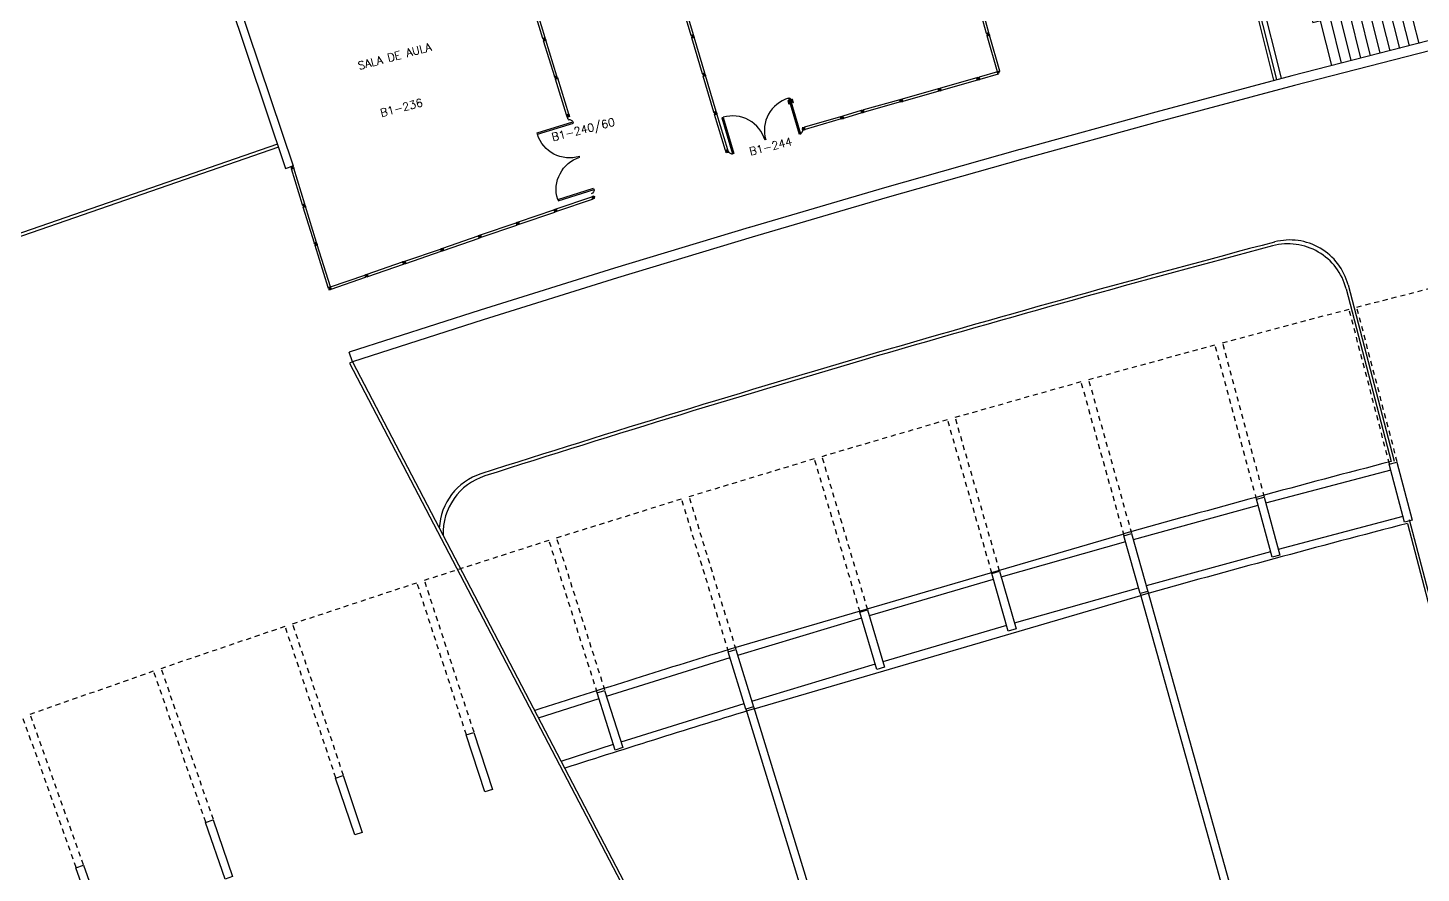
# Model space of a CAD drawing. Header units: millimetres. Extents: x 2958 to 3256, y 1036 to 1150.
# Drawn here: x 2976.34 to 3011.17, y 1091.11 to 1112.24 of the extents above; entities that cross this region are included whole.
import ezdxf

# ---------------------------------------------------------------- set-up
doc = ezdxf.new("R2010")
doc.units = ezdxf.units.MM
doc.linetypes.add('HIDDEN2', pattern=[0.1875, 0.125, -0.0625])
for name, color, linetype in [('ALV', 2, 'Continuous'), ('BANC', 2, 'Continuous'), ('DIV', 2, 'Continuous'), ('ESC', 1, 'Continuous'), ('ESTR', 3, 'Continuous'), ('PISO', 1, 'Continuous'), ('PROJ', 1, 'HIDDEN2'), ('TEXTO', 2, 'Continuous'), ('TEXTO-ENDEREÇO', 2, 'Continuous')]:
    doc.layers.add(name, color=color, linetype=linetype)
doc.styles.add('UNB-100', font='simplex.shx', dxfattribs={"height": 0.2})
doc.styles.add('UNB-100-1', font='simplex.shx', dxfattribs={"height": 0.2})

# ---------------------------------------------------------------- blocks, each defined once
blk = doc.blocks.new('PILAR-SLC')
blk.add_lwpolyline([(0.197, -26.487), (0.197, -27.987), (-0.003, -27.987), (-0.003, -26.487)], close=True)
blk = doc.blocks.new('DIVMT-SLC')
for p, q in [((-0.03, 0.03), (-0.03, 0.006)), ((-0.008, 0.03), (-0.03, 0.03)), ((-0.0185, 0.006), (-0.03, 0.006)), ((-0.0185, -0.006), (-0.0185, 0.006)), ((-0.008, 0.03), (-0.008, 0.02)), ((-0.008, 0.02), (0.008, 0.02)), ((-0.0051, 0), (0.0051, 0)), ((0.0051, 0), (-0.0051, 0)), ((-0.0051, 0), (0.0051, 0)), ((0, -0.0051), (0, 0.0051)), ((0, 0.0051), (0, -0.0051)), ((0.008, 0.03), (0.008, 0.02)), ((0.008, 0.03), (0.03, 0.03)), ((0.0205, 0.006), (0.03, 0.006)), ((0.0205, -0.006), (0.0205, 0.006)), ((0.0205, 0.006), (0.0205, -0.006)), ((0.0205, 0.006), (0.03, 0.006)), ((0.97, 0.03), (0.03, 0.03)), ((0.03, 0.006), (0.03, 0.03)), ((0.03, -0.03), (0.03, 0.03)), ((0.03, -0.005), (0.03, 0.005)), ((0.97, -0.03), (0.97, 0.03)), ((0.97, 0.03), (0.97, 0.009)), ((0.97, 0.009), (0.97, 0.027)), ((0.9795, 0.006), (0.97, 0.006)), ((0.97, -0.005), (0.97, 0.005)), ((0.9795, 0.006), (0.9795, -0.006)), ((1.0051, 0), (0.9949, 0)), ((1, 0.0051), (1, -0.0051)), ((-0.0185, -0.006), (-0.03, -0.006)), ((-0.03, -0.03), (-0.03, -0.006)), ((-0.008, -0.03), (-0.03, -0.03)), ((-0.008, -0.03), (-0.008, -0.02)), ((-0.008, -0.02), (0.008, -0.02)), ((0.008, -0.03), (0.008, -0.02)), ((0.008, -0.03), (0.03, -0.03)), ((0.0205, -0.006), (0.03, -0.006)), ((0.0205, -0.006), (0.03, -0.006)), ((0.03, -0.006), (0.03, -0.03)), ((0.97, -0.03), (0.03, -0.03)), ((0.9795, -0.006), (0.97, -0.006)), ((0.97, -0.009), (0.97, -0.027))]:
    blk.add_line(p, q)
blk = doc.blocks.new('MTT-SLC')
for p, q in [((-0.008, 0.03), (-0.03, 0.03)), ((-0.03, 0.03), (-0.03, 0.006)), ((-0.0185, 0.006), (-0.03, 0.006)), ((-0.0185, -0.006), (-0.0185, 0.006)), ((-0.008, 0.03), (-0.008, 0.02)), ((-0.008, 0.02), (0.008, 0.02)), ((-0.0051, 0), (0.0051, 0)), ((0, -0.0051), (0, 0.0051)), ((0.008, 0.03), (0.03, 0.03)), ((0.008, 0.03), (0.008, 0.02)), ((0.0205, -0.006), (0.0205, 0.006)), ((0.0205, 0.006), (0.03, 0.006)), ((0.03, 0.006), (0.03, 0.03)), ((-0.03, -0.03), (-0.03, -0.006)), ((-0.0185, -0.006), (-0.03, -0.006)), ((-0.008, -0.03), (-0.03, -0.03)), ((-0.008, -0.02), (0.008, -0.02)), ((-0.008, -0.03), (-0.008, -0.02)), ((0.008, -0.03), (0.008, -0.02)), ((0.008, -0.03), (0.03, -0.03)), ((0.0205, -0.006), (0.03, -0.006)), ((0.03, -0.006), (0.03, -0.03))]:
    blk.add_line(p, q)
blk = doc.blocks.new('PDVDP-SLC')
for p, q in [((0.112, 0.84), (0.112, -0.1)), ((0.147, 0.84), (0.112, 0.84)), ((0.147, 0.84), (0.147, -0.1)), ((1.853, 0.84), (1.888, 0.84)), ((1.853, 0.84), (1.853, -0.1)), ((1.888, 0.84), (1.888, -0.1)), ((0.009, 0), (-0.009, 0)), ((0, -0.012), (0, 0.01)), ((0.147, -0.1), (0.112, -0.1))]:
    blk.add_line(p, q)
for centre, radius, start, end in [((0.148, -0.002), 0.843, 0, 90), ((1.853, -0.002), 0.843, 90, 180), ((0.131, 0), 0.101, 180, 270), ((1.87, 0), 0.101, 270, 0)]:
    blk.add_arc(centre, radius, start, end)
blk = doc.blocks.new('ESCBSL-SLC')
for p, q in [((0.005, 3.105), (4.007, 3.105)), ((0.005, 3.105), (0.005, 2.905)), ((0.005, 2.905), (4.007, 2.905)), ((0.254, 1.755), (0.254, 2.905)), ((0.504, 1.755), (0.504, 2.905)), ((0.754, 1.755), (0.754, 2.905)), ((1.004, 1.755), (1.004, 2.905)), ((1.254, 1.755), (1.254, 2.905)), ((1.504, 1.755), (1.504, 2.905)), ((1.754, 1.755), (1.754, 2.905)), ((2.004, 1.755), (2.004, 2.905)), ((2.254, 1.755), (2.254, 2.905)), ((2.504, 1.755), (2.504, 2.905)), ((3.807, 2.905), (3.807, 0.005)), ((3.927, 2.905), (3.927, 0.005)), ((4.007, 3.105), (4.007, 0.005)), ((0.102, 1.755), (2.702, 1.755)), ((0.102, 1.755), (0.102, 1.655)), ((2.702, 1.755), (2.702, 1.152)), ((0.102, 1.655), (2.602, 1.655)), ((0.254, 1.555), (0.254, 1.655)), ((0.254, 1.555), (0.747, 1.555)), ((0.504, 1.555), (0.504, 1.655)), ((0.747, 1.555), (1.533, 1.555)), ((0.754, 1.555), (0.754, 1.655)), ((1.004, 1.555), (1.004, 1.655)), ((1.254, 1.555), (1.254, 1.655)), ((1.468, 1.555), (1.745, 1.555)), ((1.504, 1.555), (1.504, 1.655)), ((1.745, 1.555), (2.504, 1.555)), ((1.754, 1.555), (1.754, 1.655)), ((2.004, 1.555), (2.004, 1.655)), ((2.254, 1.555), (2.254, 1.655)), ((2.504, 1.252), (2.504, 1.655)), ((2.602, 1.655), (2.602, 1.252)), ((0.102, 1.252), (2.602, 1.252)), ((0.102, 1.252), (0.102, 1.152)), ((0.102, 1.152), (2.702, 1.152)), ((0.254, 1.352), (2.504, 1.352)), ((0.254, 1.252), (0.254, 1.352)), ((0.254, 0.005), (0.254, 1.152)), ((0.504, 1.252), (0.504, 1.352)), ((0.504, 0.005), (0.504, 1.152)), ((0.754, 1.252), (0.754, 1.352)), ((0.754, 0.005), (0.754, 1.152)), ((1.004, 1.252), (1.004, 1.352)), ((1.004, 0.005), (1.004, 1.152)), ((1.254, 1.252), (1.254, 1.352)), ((1.254, 0.005), (1.254, 1.152)), ((1.504, 1.252), (1.504, 1.352)), ((1.504, 0.005), (1.504, 1.152)), ((1.754, 1.252), (1.754, 1.352)), ((1.754, 0.005), (1.754, 1.152)), ((2.004, 1.252), (2.004, 1.352)), ((2.004, 0.005), (2.004, 1.152)), ((2.254, 1.252), (2.254, 1.352)), ((2.254, 0.005), (2.254, 1.152)), ((2.504, 0.005), (2.504, 1.152))]:
    blk.add_line(p, q)

msp = doc.modelspace()

# ---------------------------------------------------------------- linework, layer by layer
at = {"layer": 'ALV'}
for p, q in [((2979.537, 1118.399), (2982.786, 1108.729)), ((2979.727, 1118.462), (2982.975, 1108.792)), ((2982.786, 1108.729), (2982.975, 1108.792))]:
    msp.add_line(p, q, dxfattribs=at)
at = {"layer": 'BANC'}
for p, q in [((3011.347, 1111.915), (3007.939, 1111.04)), ((3011.411, 1111.673), (3008.003, 1110.799)), ((3007.939, 1111.04), (3004.539, 1110.137)), ((3008.003, 1110.799), (3004.603, 1109.895)), ((3004.536, 1110.136), (3001.144, 1109.204)), ((3004.603, 1109.895), (3001.21, 1108.963)), ((2982.581, 1109.337), (2969.166, 1104.683)), ((2982.607, 1109.261), (2969.192, 1104.608)), ((3001.142, 1109.203), (2997.757, 1108.242)), ((3001.21, 1108.963), (2997.825, 1108.002)), ((2997.755, 1108.242), (2994.379, 1107.252)), ((2997.825, 1108.002), (2994.449, 1107.012)), ((2994.377, 1107.251), (2991.009, 1106.232)), ((2994.449, 1107.012), (2991.081, 1105.993)), ((2991.007, 1106.232), (2987.648, 1105.184)), ((2991.007, 1106.232), (2987.648, 1105.184)), ((2991.081, 1105.993), (2987.722, 1104.946)), ((2991.081, 1105.993), (2987.722, 1104.946)), ((2987.646, 1105.184), (2984.379, 1104.134)), ((2987.722, 1104.946), (2984.455, 1103.896)), ((2984.455, 1103.896), (2984.379, 1104.134)), ((2984.455, 1103.896), (2984.384, 1103.859)), ((2984.384, 1103.859), (3001.895, 1070.359)), ((2984.455, 1103.896), (3001.966, 1070.396))]:
    msp.add_line(p, q, dxfattribs=at)
at = {"layer": 'DIV'}
for p, q in [((3000.082, 1110.999), (3000.061, 1110.993)), ((3000.061, 1110.993), (3000.068, 1110.97)), ((3000.079, 1110.973), (3000.068, 1110.97)), ((3000.082, 1110.962), (3000.071, 1110.958)), ((3000.077, 1110.935), (3000.071, 1110.958)), ((3000.099, 1110.941), (3000.077, 1110.935)), ((3000.082, 1110.962), (3000.079, 1110.973)), ((3000.082, 1110.999), (3000.085, 1110.989)), ((3000.085, 1110.989), (3000.1, 1110.994)), ((3000.093, 1110.971), (3000.103, 1110.974)), ((3000.103, 1110.974), (3000.093, 1110.971)), ((3000.093, 1110.971), (3000.103, 1110.974)), ((3000.096, 1110.951), (3000.111, 1110.955)), ((3000.099, 1110.941), (3000.096, 1110.951)), ((3000.097, 1110.977), (3000.1, 1110.968)), ((3000.1, 1110.968), (3000.097, 1110.977)), ((3000.098, 1111.003), (3000.119, 1111.01)), ((3000.098, 1111.003), (3000.1, 1110.994)), ((3000.114, 1110.946), (3000.111, 1110.955)), ((3000.114, 1110.946), (3000.135, 1110.952)), ((3000.116, 1110.984), (3000.125, 1110.986)), ((3000.116, 1110.984), (3000.125, 1110.986)), ((3000.116, 1110.984), (3000.119, 1110.972)), ((3000.119, 1110.972), (3000.116, 1110.984)), ((3000.578, 1111.14), (3000.119, 1111.01)), ((3000.135, 1110.952), (3000.119, 1111.01)), ((3000.125, 1110.986), (3000.119, 1111.01)), ((3000.119, 1110.972), (3000.129, 1110.975)), ((3000.119, 1110.972), (3000.129, 1110.975)), ((3000.128, 1110.976), (3000.126, 1110.985)), ((3000.129, 1110.975), (3000.135, 1110.952)), ((3000.594, 1111.082), (3000.135, 1110.952)), ((3000.594, 1111.082), (3000.578, 1111.14)), ((3000.578, 1111.14), (3000.584, 1111.12)), ((3000.584, 1111.12), (3000.579, 1111.137)), ((3000.594, 1111.119), (3000.585, 1111.117)), ((3000.588, 1111.106), (3000.585, 1111.116)), ((3000.597, 1111.108), (3000.588, 1111.105)), ((3000.589, 1111.102), (3000.594, 1111.085)), ((3000.594, 1111.119), (3000.597, 1111.108)), ((3000.62, 1111.121), (3000.61, 1111.118)), ((3000.614, 1111.124), (3000.617, 1111.114)), ((2995.336, 1110.425), (2995.374, 1110.437)), ((2995.336, 1110.425), (2995.362, 1110.339)), ((2995.349, 1110.419), (2995.377, 1110.427)), ((2995.349, 1110.419), (2995.372, 1110.342)), ((2995.372, 1110.342), (2995.362, 1110.339)), ((2995.446, 1110.459), (2995.408, 1110.447)), ((2995.44, 1110.446), (2995.411, 1110.438)), ((2995.44, 1110.446), (2995.463, 1110.37)), ((2995.446, 1110.459), (2995.472, 1110.373)), ((2995.463, 1110.37), (2995.472, 1110.373)), ((2989.806, 1110.065), (2989.823, 1110.008)), ((2989.812, 1110.045), (2989.807, 1110.063)), ((2989.822, 1110.045), (2989.813, 1110.042)), ((2989.813, 1110.041), (2989.816, 1110.032)), ((2989.825, 1110.034), (2989.816, 1110.031)), ((2989.817, 1110.028), (2989.822, 1110.011)), ((2989.823, 1110.008), (2989.817, 1110.028)), ((2989.825, 1110.034), (2989.822, 1110.045)), ((2989.881, 1110.025), (2989.824, 1110.008)), ((2989.881, 1110.025), (2989.824, 1110.008)), ((2989.824, 1110.008), (2989.844, 1110.014)), ((2989.824, 1110.008), (2989.844, 1110.014)), ((2989.844, 1110.014), (2989.827, 1110.008)), ((2989.844, 1110.014), (2989.827, 1110.008)), ((2989.839, 1110.044), (2989.849, 1110.047)), ((2989.849, 1110.048), (2989.84, 1110.044)), ((2989.845, 1110.041), (2989.842, 1110.05)), ((2989.846, 1110.041), (2989.843, 1110.051)), ((2989.844, 1110.024), (2989.856, 1110.027)), ((2989.844, 1110.024), (2989.856, 1110.027)), ((2989.844, 1110.024), (2989.847, 1110.015)), ((2989.844, 1110.024), (2989.847, 1110.015)), ((2989.857, 1110.018), (2989.848, 1110.015)), ((2989.857, 1110.018), (2989.848, 1110.015)), ((2989.856, 1110.027), (2989.858, 1110.018)), ((2989.856, 1110.027), (2989.858, 1110.018)), ((2989.861, 1110.019), (2989.878, 1110.025)), ((2989.861, 1110.019), (2989.878, 1110.025)), ((2989.863, 1110.057), (2989.872, 1110.06)), ((2989.863, 1110.057), (2989.872, 1110.06)), ((2989.867, 1110.045), (2989.863, 1110.057)), ((2989.867, 1110.045), (2989.863, 1110.057)), ((2989.865, 1110.082), (2989.883, 1110.025)), ((2989.865, 1110.082), (2989.883, 1110.025)), ((2989.871, 1110.062), (2989.866, 1110.08)), ((2989.871, 1110.062), (2989.866, 1110.08)), ((2989.867, 1110.045), (2989.876, 1110.048)), ((2989.867, 1110.045), (2989.876, 1110.048)), ((2989.873, 1110.059), (2989.876, 1110.049)), ((2989.873, 1110.059), (2989.876, 1110.049)), ((2989.877, 1110.045), (2989.882, 1110.028)), ((2989.883, 1110.025), (2989.877, 1110.045)), ((2989.877, 1110.045), (2989.882, 1110.028)), ((2989.883, 1110.025), (2989.877, 1110.045)), ((2996.68, 1110.028), (2996.659, 1110.022)), ((2996.659, 1110.022), (2996.666, 1109.999)), ((2996.677, 1110.002), (2996.666, 1109.999)), ((2996.68, 1109.991), (2996.669, 1109.987)), ((2996.676, 1109.964), (2996.669, 1109.987)), ((2996.697, 1109.971), (2996.676, 1109.964)), ((2996.68, 1109.991), (2996.677, 1110.002)), ((2996.68, 1110.028), (2996.683, 1110.019)), ((2996.683, 1110.019), (2996.699, 1110.023)), ((2996.692, 1110), (2996.701, 1110.003)), ((2996.701, 1110.003), (2996.692, 1110)), ((2996.692, 1110), (2996.701, 1110.003)), ((2996.694, 1109.98), (2996.71, 1109.985)), ((2996.697, 1109.971), (2996.694, 1109.98)), ((2996.695, 1110.007), (2996.698, 1109.997)), ((2996.698, 1109.997), (2996.695, 1110.007)), ((2996.696, 1110.033), (2996.717, 1110.039)), ((2996.696, 1110.033), (2996.699, 1110.023)), ((2996.713, 1109.975), (2996.71, 1109.985)), ((2996.713, 1109.975), (2996.734, 1109.981)), ((2996.714, 1110.013), (2996.724, 1110.016)), ((2996.714, 1110.013), (2996.724, 1110.016)), ((2996.714, 1110.013), (2996.718, 1110.002)), ((2996.718, 1110.002), (2996.714, 1110.013)), ((2997.175, 1110.173), (2996.717, 1110.039)), ((2996.734, 1109.981), (2996.717, 1110.039)), ((2996.724, 1110.016), (2996.717, 1110.039)), ((2996.718, 1110.002), (2996.727, 1110.004)), ((2996.718, 1110.002), (2996.727, 1110.004)), ((2996.727, 1110.005), (2996.724, 1110.015)), ((2996.727, 1110.004), (2996.734, 1109.981)), ((2997.192, 1110.116), (2996.734, 1109.981)), ((2997.175, 1110.173), (2997.181, 1110.153)), ((2997.192, 1110.116), (2997.175, 1110.173)), ((2997.181, 1110.153), (2997.176, 1110.17)), ((2997.191, 1110.153), (2997.182, 1110.15)), ((2997.185, 1110.14), (2997.182, 1110.149)), ((2997.194, 1110.141), (2997.185, 1110.139)), ((2997.186, 1110.136), (2997.191, 1110.119)), ((2997.191, 1110.153), (2997.194, 1110.141)), ((2997.217, 1110.154), (2997.207, 1110.151)), ((2997.211, 1110.158), (2997.214, 1110.148)), ((2987.637, 1107.058), (2987.658, 1107.065)), ((2987.658, 1107.065), (2987.666, 1107.043)), ((2983.504, 1106.863), (2983.527, 1106.87)), ((2983.51, 1106.842), (2983.504, 1106.863)), ((2983.51, 1106.842), (2983.52, 1106.845)), ((2983.515, 1106.826), (2983.525, 1106.829)), ((2983.515, 1106.826), (2983.522, 1106.805)), ((2983.52, 1106.845), (2983.525, 1106.829)), ((2983.522, 1106.805), (2983.579, 1106.823)), ((2983.544, 1106.812), (2983.522, 1106.805)), ((2983.852, 1105.751), (2983.522, 1106.805)), ((2983.53, 1106.859), (2983.527, 1106.87)), ((2983.53, 1106.859), (2983.542, 1106.862)), ((2983.536, 1106.841), (2983.546, 1106.844)), ((2983.546, 1106.844), (2983.536, 1106.841)), ((2983.561, 1106.88), (2983.538, 1106.873)), ((2983.542, 1106.862), (2983.538, 1106.873)), ((2983.54, 1106.848), (2983.543, 1106.838)), ((2983.543, 1106.838), (2983.54, 1106.848)), ((2983.54, 1106.848), (2983.543, 1106.838)), ((2983.542, 1106.821), (2983.553, 1106.825)), ((2983.553, 1106.825), (2983.542, 1106.821)), ((2983.542, 1106.821), (2983.544, 1106.812)), ((2983.542, 1106.821), (2983.544, 1106.812)), ((2983.545, 1106.813), (2983.555, 1106.816)), ((2983.553, 1106.825), (2983.556, 1106.816)), ((2983.553, 1106.825), (2983.556, 1106.816)), ((2983.556, 1106.816), (2983.579, 1106.823)), ((2983.568, 1106.859), (2983.558, 1106.856)), ((2983.558, 1106.856), (2983.563, 1106.841)), ((2983.568, 1106.859), (2983.561, 1106.88)), ((2983.572, 1106.844), (2983.563, 1106.841)), ((2983.572, 1106.844), (2983.579, 1106.823)), ((2983.91, 1105.769), (2983.579, 1106.823)), ((2986.679, 1106.721), (2986.658, 1106.713)), ((2986.658, 1106.713), (2986.678, 1106.657)), ((2986.666, 1106.691), (2986.658, 1106.713)), ((2986.679, 1106.721), (2986.682, 1106.711)), ((2986.697, 1106.717), (2986.682, 1106.711)), ((2986.694, 1106.726), (2986.714, 1106.733)), ((2986.694, 1106.726), (2986.697, 1106.717)), ((2986.712, 1106.707), (2986.722, 1106.711)), ((2986.714, 1106.733), (2986.722, 1106.711)), ((2987.622, 1107.053), (2987.601, 1107.046)), ((2987.601, 1107.046), (2987.621, 1106.989)), ((2987.609, 1107.023), (2987.601, 1107.046)), ((2987.618, 1107.026), (2987.609, 1107.023)), ((2987.618, 1107.026), (2987.609, 1107.023)), ((2987.61, 1107.022), (2987.613, 1107.013)), ((2987.622, 1107.015), (2987.613, 1107.012)), ((2987.622, 1107.015), (2987.613, 1107.012)), ((2987.613, 1107.012), (2987.621, 1106.989)), ((2987.622, 1107.015), (2987.618, 1107.026)), ((2987.618, 1107.026), (2987.622, 1107.015)), ((2987.642, 1106.996), (2987.621, 1106.989)), ((2987.622, 1107.053), (2987.626, 1107.044)), ((2987.641, 1107.049), (2987.626, 1107.044)), ((2987.644, 1107.029), (2987.635, 1107.026)), ((2987.635, 1107.026), (2987.644, 1107.029)), ((2987.644, 1107.029), (2987.635, 1107.026)), ((2987.637, 1107.058), (2987.641, 1107.049)), ((2987.641, 1107.023), (2987.638, 1107.032)), ((2987.638, 1107.032), (2987.641, 1107.023)), ((2987.654, 1107.011), (2987.639, 1107.006)), ((2987.642, 1106.996), (2987.639, 1107.006)), ((2987.657, 1107.002), (2987.654, 1107.011)), ((2987.655, 1107.039), (2987.666, 1107.043)), ((2987.655, 1107.039), (2987.659, 1107.028)), ((2987.657, 1107.002), (2987.678, 1107.009)), ((2987.659, 1107.028), (2987.67, 1107.031)), ((2987.678, 1107.009), (2987.67, 1107.031)), ((2986.675, 1106.694), (2986.666, 1106.691)), ((2986.675, 1106.694), (2986.666, 1106.691)), ((2986.666, 1106.69), (2986.67, 1106.68)), ((2986.679, 1106.683), (2986.67, 1106.679)), ((2986.679, 1106.683), (2986.67, 1106.679)), ((2986.67, 1106.679), (2986.678, 1106.657)), ((2986.679, 1106.683), (2986.675, 1106.694)), ((2986.675, 1106.694), (2986.679, 1106.683)), ((2986.699, 1106.664), (2986.678, 1106.657)), ((2986.701, 1106.697), (2986.691, 1106.693)), ((2986.691, 1106.693), (2986.701, 1106.697)), ((2986.701, 1106.697), (2986.691, 1106.693)), ((2986.698, 1106.69), (2986.694, 1106.7)), ((2986.694, 1106.7), (2986.698, 1106.69)), ((2986.71, 1106.679), (2986.695, 1106.674)), ((2986.699, 1106.664), (2986.695, 1106.674)), ((2986.714, 1106.669), (2986.71, 1106.679)), ((2986.712, 1106.707), (2986.716, 1106.696)), ((2986.714, 1106.669), (2986.734, 1106.677)), ((2986.716, 1106.696), (2986.726, 1106.699)), ((2986.734, 1106.677), (2986.726, 1106.699)), ((2983.91, 1105.769), (2984.767, 1106.064)), ((2984.787, 1106.071), (2984.767, 1106.064)), ((2984.774, 1106.042), (2984.767, 1106.064)), ((2984.767, 1106.064), (2984.786, 1106.008)), ((2984.783, 1106.045), (2984.774, 1106.042)), ((2984.783, 1106.045), (2984.774, 1106.042)), ((2984.775, 1106.041), (2984.778, 1106.031)), ((2984.787, 1106.033), (2984.778, 1106.03)), ((2984.787, 1106.033), (2984.778, 1106.03)), ((2984.778, 1106.03), (2984.786, 1106.008)), ((2984.783, 1106.045), (2984.787, 1106.033)), ((2984.787, 1106.033), (2984.783, 1106.045)), ((2984.807, 1106.015), (2984.786, 1106.008)), ((2984.787, 1106.071), (2984.791, 1106.062)), ((2984.806, 1106.067), (2984.791, 1106.062)), ((2984.81, 1106.047), (2984.8, 1106.044)), ((2984.8, 1106.044), (2984.81, 1106.047)), ((2984.81, 1106.047), (2984.8, 1106.044)), ((2984.803, 1106.077), (2984.823, 1106.084)), ((2984.803, 1106.077), (2984.806, 1106.067)), ((2984.803, 1106.051), (2984.806, 1106.041)), ((2984.806, 1106.041), (2984.803, 1106.051)), ((2984.819, 1106.029), (2984.804, 1106.024)), ((2984.807, 1106.015), (2984.804, 1106.024)), ((2984.822, 1106.02), (2984.819, 1106.029)), ((2984.82, 1106.057), (2984.831, 1106.061)), ((2984.82, 1106.057), (2984.824, 1106.046)), ((2984.822, 1106.02), (2984.843, 1106.027)), ((2984.823, 1106.084), (2984.831, 1106.061)), ((2984.824, 1106.046), (2984.835, 1106.05)), ((2984.843, 1106.027), (2984.835, 1106.05)), ((2983.852, 1105.751), (2983.875, 1105.758)), ((2983.859, 1105.73), (2983.852, 1105.751)), ((2983.859, 1105.73), (2983.868, 1105.733)), ((2983.864, 1105.715), (2983.873, 1105.718)), ((2983.864, 1105.715), (2983.87, 1105.694)), ((2983.868, 1105.733), (2983.873, 1105.718)), ((2983.87, 1105.694), (2983.927, 1105.712)), ((2983.893, 1105.701), (2983.87, 1105.694)), ((2983.879, 1105.747), (2983.875, 1105.758)), ((2983.879, 1105.747), (2983.89, 1105.751)), ((2983.885, 1105.73), (2983.895, 1105.733)), ((2983.91, 1105.769), (2983.887, 1105.762)), ((2983.89, 1105.751), (2983.887, 1105.762)), ((2983.888, 1105.736), (2983.891, 1105.727)), ((2983.891, 1105.727), (2983.888, 1105.736)), ((2983.888, 1105.736), (2983.891, 1105.727)), ((2983.89, 1105.71), (2983.902, 1105.714)), ((2983.902, 1105.714), (2983.89, 1105.71)), ((2983.89, 1105.71), (2983.893, 1105.701)), ((2983.89, 1105.71), (2983.893, 1105.701)), ((2983.894, 1105.701), (2983.904, 1105.704)), ((2983.902, 1105.714), (2983.905, 1105.705)), ((2983.902, 1105.714), (2983.905, 1105.705)), ((2983.905, 1105.705), (2983.927, 1105.712)), ((2983.916, 1105.748), (2983.907, 1105.745)), ((2983.907, 1105.745), (2983.911, 1105.73)), ((2983.916, 1105.748), (2983.91, 1105.769)), ((2983.921, 1105.733), (2983.911, 1105.73)), ((2983.921, 1105.733), (2983.927, 1105.712)), ((2983.927, 1105.712), (2984.786, 1106.008))]:
    msp.add_line(p, q, dxfattribs=at)
at = {"layer": 'PISO'}
for p, q in [((3009.294, 1105.723), (3010.421, 1101.405)), ((3009.341, 1105.819), (3010.493, 1101.408)), ((3007.288, 1100.366), (3010.416, 1101.197)), ((3003.976, 1099.457), (3007.097, 1100.314)), ((3007.602, 1099.208), (3010.717, 1100.035)), ((3010.825, 1099.857), (3014.586, 1085.456)), ((3010.872, 1099.956), (3014.664, 1085.433)), ((2994.051, 1096.758), (3003.711, 1099.59)), ((3000.672, 1098.519), (3003.786, 1099.403)), ((3004.3, 1098.301), (3007.408, 1099.155)), ((2997.377, 1097.554), (3000.483, 1098.464)), ((2994.501, 1095.222), (3004.161, 1098.055)), ((3001.006, 1097.367), (3004.106, 1098.247)), ((3004.147, 1098.103), (3008.227, 1083.502)), ((3004.34, 1098.157), (3008.419, 1083.556)), ((2994.089, 1096.56), (2997.187, 1097.497)), ((2997.72, 1096.404), (3000.813, 1097.311)), ((2990.811, 1095.539), (2993.901, 1096.502)), ((2994.443, 1095.414), (2997.528, 1096.347)), ((2989.109, 1094.993), (2990.622, 1095.479)), ((2991.174, 1094.395), (2994.251, 1095.355)), ((2998.893, 1080.922), (2994.486, 1095.27)), ((2998.702, 1080.863), (2994.295, 1095.211)), ((2989.673, 1093.914), (2990.982, 1094.335))]:
    msp.add_line(p, q, dxfattribs=at)
for centre, radius, start, end in [((3112.416, 710.943), 409.609, 104.84021, 107.731), ((3112.416, 710.943), 409.529, 104.85008, 107.7204), ((3007.842, 1105.344), 1.5, 14.6341, 104.8501), ((3007.89, 1105.44), 1.5, 14.6341, 104.8402), ((3112.416, 710.943), 403.563, 104.63951, 105.62357), ((2988.127, 1099.666), 1.5, 107.731, 177.2703), ((2988.224, 1099.613), 1.5, 107.7204, 182.2336), ((3112.416, 710.943), 401.963, 104.63953, 105.62363), ((3112.416, 710.943), 403.563, 107.05859, 107.80533), ((3112.416, 710.943), 401.963, 107.05853, 107.76597)]:
    msp.add_arc(centre, radius, start, end, dxfattribs=at)
at = {"layer": 'PROJ'}
for p, q in [((3009.56, 1105.262), (3012.727, 1106.075)), ((3006.207, 1104.372), (3009.367, 1105.212)), ((3010.377, 1101.342), (3009.367, 1105.212)), ((3010.571, 1101.392), (3009.56, 1105.262)), ((3002.861, 1103.454), (3006.014, 1104.32)), ((3007.057, 1100.459), (3006.014, 1104.32)), ((3007.25, 1100.511), (3006.207, 1104.372)), ((2999.523, 1102.507), (3002.669, 1103.4)), ((3003.745, 1099.548), (3002.669, 1103.4)), ((3003.937, 1099.602), (3002.861, 1103.454)), ((2996.194, 1101.532), (2999.331, 1102.452)), ((3000.44, 1098.608), (2999.331, 1102.452)), ((3000.633, 1098.664), (2999.523, 1102.507)), ((2997.336, 1097.698), (2996.194, 1101.532)), ((2992.873, 1100.528), (2996.002, 1101.475)), ((2997.144, 1097.641), (2996.002, 1101.475)), ((2989.56, 1099.496), (2992.682, 1100.469)), ((2993.856, 1096.646), (2992.682, 1100.469)), ((2994.047, 1096.704), (2992.873, 1100.528)), ((2986.257, 1098.436), (2989.37, 1099.436)), ((2990.577, 1095.622), (2989.37, 1099.436)), ((2990.767, 1095.683), (2989.56, 1099.496)), ((2982.962, 1097.348), (2986.067, 1098.374)), ((2987.306, 1094.571), (2986.067, 1098.374)), ((2987.496, 1094.633), (2986.257, 1098.436)), ((2984.234, 1093.556), (2982.962, 1097.348)), ((2979.677, 1096.232), (2982.773, 1097.285)), ((2984.044, 1093.492), (2982.773, 1097.285)), ((2976.402, 1095.088), (2979.488, 1096.167)), ((2980.792, 1092.385), (2979.488, 1096.167)), ((2980.981, 1092.45), (2979.677, 1096.232)), ((2977.55, 1091.251), (2976.214, 1095.021)), ((2977.738, 1091.318), (2976.402, 1095.088))]:
    msp.add_line(p, q, dxfattribs=at)

# ---------------------------------------------------------------- block references
at = {"layer": 'DIV'}
for name, p, rotation in [('DIVMT-SLC', (2992.674, 1112.991), 286.6635824361736), ('DIVMT-SLC', (3000.076, 1113.045), 285.5771914554263), ('DIVMT-SLC', (2988.963, 1112.913), 287.0876233025546), ('DIVMT-SLC', (2989.255, 1111.957), 287.1513824361735), ('DIVMT-SLC', (2992.96, 1112.033), 286.6026464034054), ('DIVMT-SLC', (3000.344, 1112.082), 285.7258717924965), ('DIVMT-SLC', (2989.549, 1111.001), 287.1513824361735), ('DIVMT-SLC', (2993.246, 1111.074), 286.5527914554264), ('DIVMT-SLC', (2999.136, 1110.699), 15.87370280682599), ('DIVMT-SLC', (2998.174, 1110.426), 15.81781818258702), ('PDVDP-SLC', (2993.818, 1109.158), 16.34718178664203), ('DIVMT-SLC', (2997.212, 1110.153), 15.86599133985458), ('DIVMT-SLC', (2993.53, 1110.115), 286.7014717924965), ('DIVMT-SLC', (2995.737, 1109.72), 16.36150280682602), ('MTT-SLC', (2993.818, 1109.158), 17.01316818645655), ('DIVMT-SLC', (2982.954, 1108.755), 287.1513824361735), ('DIVMT-SLC', (2983.248, 1107.799), 287.1513824361735), ('DIVMT-SLC', (2990.477, 1108.002), 198.9622173164669), ('DIVMT-SLC', (2989.531, 1107.677), 198.9622173164669), ('DIVMT-SLC', (2987.639, 1107.027), 199.3858902848563), ('DIVMT-SLC', (2988.585, 1107.352), 198.9622173164669), ('DIVMT-SLC', (2986.696, 1106.695), 198.8980902848563), ('DIVMT-SLC', (2985.75, 1106.372), 199.018309381638)]:
    msp.add_blockref(name, p, dxfattribs=dict(at, rotation=rotation))
at = {"layer": 'DIV', "xscale": -1, "rotation": 107.2305874161908}
msp.add_blockref('PDVDP-SLC', (2989.841, 1109.974), dxfattribs=at)
at = {"layer": 'ESC', "xscale": -1, "rotation": 14.11094661484598}
msp.add_blockref('ESCBSL-SLC', (3011.366, 1111.908), dxfattribs=at)
at = {"layer": 'ESTR'}
for p, rotation in [((3003.682, 1126.968), 14.63414634146343), ((3000.144, 1126.028), 15.1219512195122), ((2996.614, 1125.057), 15.60975609756098), ((2993.093, 1124.056), 16.09756097560975), ((2989.58, 1123.025), 16.58536585365854), ((2986.076, 1121.964), 17.07317073170732), ((2982.581, 1120.874), 17.5609756097561), ((2979.096, 1119.753), 18.04878048780487), ((2975.62, 1118.604), 18.53658536585365), ((2972.154, 1117.424), 19.02439024390242), ((2968.699, 1116.215), 19.51219512195119)]:
    msp.add_blockref('PILAR-SLC', p, dxfattribs=dict(at, rotation=rotation))

# ---------------------------------------------------------------- texts
at = {"layer": 'TEXTO', "style": 'UNB-100'}
for s, p in [('SALA DE AULA', (2984.625, 1111.194)), ('B1-236', (2985.182, 1110.011))]:
    msp.add_text(s, height=0.2, rotation=14.808, dxfattribs=at).set_placement(p)
at = {"layer": 'TEXTO-ENDEREÇO', "style": 'UNB-100-1'}
for s, p in [('B1-240/60', (2989.463, 1109.407)), ('B1-244', (2994.406, 1109.048))]:
    msp.add_text(s, height=0.2, rotation=14.0866, dxfattribs=at).set_placement(p)

doc.saveas('drawing.dxf')
